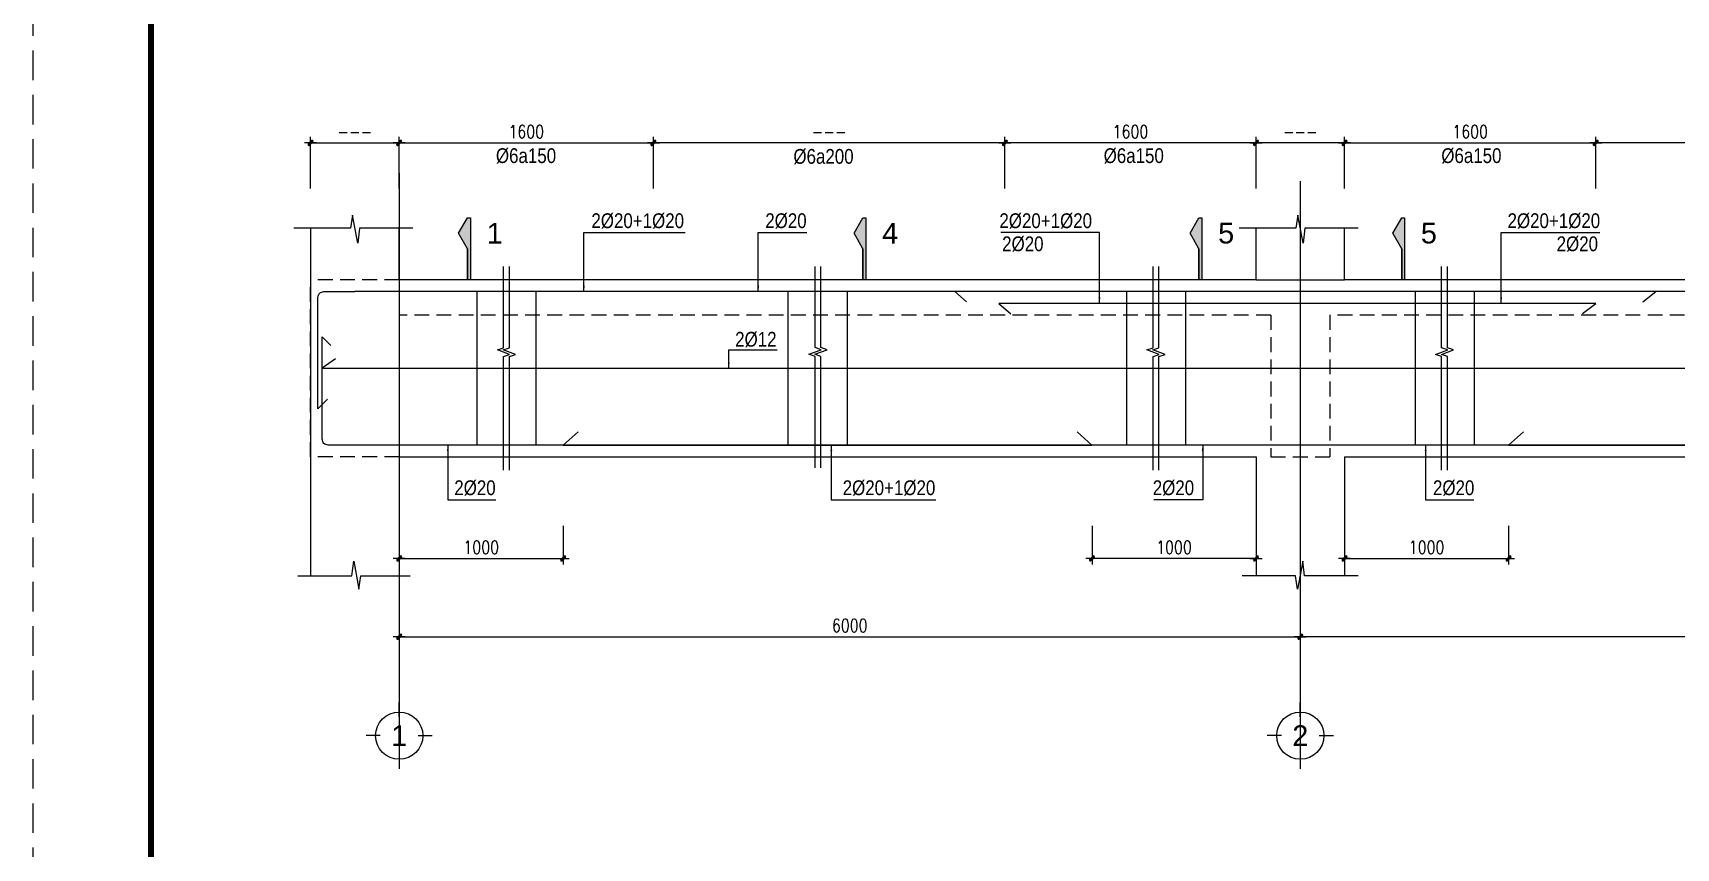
# Model space of a CAD drawing. Header units: inches. Extents: x 651127 to 1529722, y 768575 to 1021311.
# Drawn here: x 1445622 to 1473447, y 847432 to 861241 of the extents above; entities that cross this region are included whole.
import ezdxf
from ezdxf.enums import TextEntityAlignment as Align

# ---------------------------------------------------------------- set-up
doc = ezdxf.new("R2010")
doc.units = ezdxf.units.IN
doc.header["$LTSCALE"] = 1000
doc.header["$MEASUREMENT"] = 0
for name, pattern in [('CENTER2', [1.125, 0.75, -0.125, 0.125, -0.125]), ('DASHDOTX2', [2, 1, -0.5, 0, -0.5]), ('DASHED2', [0.375, 0.25, -0.125]), ('HIDDEN', [0.375, 0.25, -0.125]), ('HIDDEN2', [0.1875, 0.125, -0.0625])]:
    doc.linetypes.add(name, pattern=pattern)
doc.layers.get('DEFPOINTS').update_dxf_attribs({"color": 8, "lineweight": 9})
for name, color, linetype in [('DWGshare.com_1', 7, 'Continuous'), ('DWGshare.com_10', 7, 'Continuous'), ('DWGshare.com_2', 147, 'Continuous'), ('DWGshare.com_3', 7, 'Continuous'), ('DWGshare.com_45', 8, 'DASHDOTX2'), ('DWGshare.com_46', 40, 'Continuous'), ('DWGshare.com_5', 143, 'HIDDEN2'), ('DWGshare.com_6', 40, 'Continuous'), ('DWGshare.com_7', 1, 'Continuous'), ('DWGshare.com_8', 3, 'Continuous')]:
    doc.layers.add(name, color=color, linetype=linetype)
doc.styles.add('DWGshare.com_14', font='romans.shx', dxfattribs={"width": 0.8})
doc.styles.add('DWGshare.com_2', font='VHELVEB.TTF')
doc.styles.add('DWGshare.com_4', font='romans.shx', dxfattribs={"width": 0.8})
doc.styles.add('DWGshare.com_5', font='VHELVCN.TTF')
doc.dimstyles.new('DWGshare.com_13', dxfattribs={"dimscale": 100, "dimtxt": 2.2, "dimasz": 0.2, "dimexe": 1, "dimexo": 2, "dimgap": 0.8, "dimtad": 1, "dimdec": 0, "dimlfac": 0.2, "dimzin": 0, "dimdsep": 46, "dimtxsty": 'DWGshare.com_14', "dimblk": 'DWGshare.com_18', "dimcen": 1, "dimdle": 1.5, "dimclrd": 147, "dimclre": 147, "dimclrt": 7, "dimadec": 0, "dimazin": 0, "dimtfac": 1, "dimtdec": 0, "dimtix": 1, "dimtmove": 2, "dimatfit": 3, "dimldrblk": 'DWGshare.com_19', "dimfxl": 1, "dimtolj": 1, "dimtzin": 0, "dimarcsym": 0})
doc.dimstyles.new('DWGshare.com_3', dxfattribs={"dimscale": 100, "dimtxt": 2.5, "dimasz": 1, "dimexe": 1, "dimexo": 1.5, "dimgap": 1, "dimtad": 1, "dimdec": 0, "dimlfac": 0.2, "dimzin": 0, "dimdsep": 46, "dimtxsty": 'DWGshare.com_4', "dimblk": 'DWGshare.com_1', "dimcen": 1.5, "dimdle": 1, "dimclrd": 256, "dimclre": 256, "dimclrt": 7, "dimadec": 0, "dimazin": 0, "dimtfac": 1, "dimtdec": 0, "dimtix": 1, "dimtmove": 2, "dimatfit": 3, "dimfxl": 1, "dimtolj": 1, "dimtzin": 0, "dimarcsym": 0})

# ---------------------------------------------------------------- blocks, each defined once
blk = doc.blocks.new('DWGshare.com_18')
h = blk.add_hatch(color=256)
h.paths.add_polyline_path([(-1.1, 0), (1.1, 0), (2, 0.9, 1), (0.9, 2)])
h.paths.add_polyline_path([(-2, -0.9, 1), (-0.9, -2), (1.1, 0), (-1.1, 0)])
at = {"linetype": 'Continuous'}
h = blk.add_hatch(color=256, dxfattribs=at)
edge = h.paths.add_edge_path()
edge.add_line((-0.9, -2), (2, 0.9))
edge.add_arc((1.4, 1.4), 0.762, 315, 495)
edge.add_line((0.9, 2), (-2, -0.9))
edge.add_arc((-1.4, -1.4), 0.762, 135, 315)
for p, q in [((-5.1, 0), (5.1, 0)), ((0.9, 2), (-2, -0.9)), ((-0.9, -2), (2, 0.9))]:
    blk.add_line(p, q, dxfattribs=at)
for centre, start, end in [((1.4, 1.4), 315, 135), ((-1.4, -1.4), 135, 315)]:
    blk.add_arc(centre, 0.762, start, end, dxfattribs=at)
blk = doc.blocks.new('*D777')
at = {"layer": 'DEFPOINTS', "color": 0, "transparency": 16777216}
for p in [(1451825, 859377), (1450325, 858407), (1451825, 858407)]:
    blk.add_point(p, dxfattribs=at)
at = {"layer": 'DWGshare.com_2', "color": 147, "lineweight": -2, "transparency": 16777216}
for p, q in [((1450325, 858607), (1450325, 859477)), ((1450345, 859377), (1451805, 859377)), ((1451825, 858607), (1451825, 859477))]:
    blk.add_line(p, q, dxfattribs=at)
at = {"layer": 'DWGshare.com_2', "color": 147, "lineweight": -2, "transparency": 16777216, "xscale": 20, "yscale": 20, "zscale": 20, "rotation": 180}
blk.add_blockref('DWGshare.com_18', (1450325, 859377), dxfattribs=at)
at = {"layer": 'DWGshare.com_2', "color": 147, "lineweight": -2, "transparency": 16777216, "xscale": 20, "yscale": 20, "zscale": 20}
blk.add_blockref('DWGshare.com_18', (1451825, 859377), dxfattribs=at)
at = {"layer": 'DWGshare.com_2', "color": 7, "transparency": 16777216, "insert": (1451075, 859567), "char_height": 220, "attachment_point": 5, "style": 'DWGshare.com_14'}
blk.add_mtext('\\A1;---', dxfattribs=at)
blk = doc.blocks.new('DWGshare.com_19')
at = {"color": 0, "linetype": 'ByBlock', "lineweight": -2}
blk.add_line((-0.5, 0), (-1, 0), dxfattribs=at)
at = {"color": 0, "linetype": 'ByBlock', "const_width": 0.5}
blk.add_lwpolyline([(-0.25, 0, 1), (0.25, 0, 1)], format="xyb", close=True, dxfattribs=at)
blk = doc.blocks.new('DWGshare.com_2')
for p, q in [((0, 320), (0, 560)), ((-320, 0), (-560, 0)), ((320, 0), (560, 0)), ((0, -320), (0, -560))]:
    blk.add_line(p, q)
blk.add_circle((0, 0), 400)
at = {"linetype": 'Continuous', "style": 'DWGshare.com_2'}
blk.add_attdef('2', text='', height=350, dxfattribs=at).set_placement((0, 0), align=Align.MIDDLE_CENTER)
blk = doc.blocks.new('*D778')
at = {"layer": 'DEFPOINTS', "color": 0, "transparency": 16777216}
for p in [(1451825, 852042), (1467083, 852185), (1467083, 851013)]:
    blk.add_point(p, dxfattribs=at)
at = {"layer": 'DWGshare.com_2', "color": 147, "lineweight": -2, "transparency": 16777216}
for p, q in [((1467083, 851985), (1467083, 850913)), ((1451825, 851842), (1451825, 850913)), ((1451845, 851013), (1467063, 851013))]:
    blk.add_line(p, q, dxfattribs=at)
at = {"layer": 'DWGshare.com_2', "color": 147, "lineweight": -2, "transparency": 16777216, "xscale": 20, "yscale": 20, "zscale": 20, "rotation": 180}
blk.add_blockref('DWGshare.com_18', (1451825, 851013), dxfattribs=at)
at = {"layer": 'DWGshare.com_2', "color": 147, "lineweight": -2, "transparency": 16777216, "xscale": 20, "yscale": 20, "zscale": 20}
blk.add_blockref('DWGshare.com_18', (1467083, 851013), dxfattribs=at)
at = {"layer": 'DWGshare.com_2', "color": 7, "transparency": 16777216, "insert": (1459454, 851203), "char_height": 220, "attachment_point": 5, "style": 'DWGshare.com_14'}
blk.add_mtext('\\A1;6000', dxfattribs=at)
blk = doc.blocks.new('*D779')
at = {"layer": 'DEFPOINTS', "color": 0, "transparency": 16777216}
for p in [(1466333, 859377), (1466333, 858407), (1467833, 858407)]:
    blk.add_point(p, dxfattribs=at)
at = {"layer": 'DWGshare.com_2', "color": 147, "lineweight": -2, "transparency": 16777216}
for p, q in [((1466333, 858607), (1466333, 859477)), ((1467813, 859377), (1466353, 859377)), ((1467833, 858607), (1467833, 859477))]:
    blk.add_line(p, q, dxfattribs=at)
at = {"layer": 'DWGshare.com_2', "color": 147, "lineweight": -2, "transparency": 16777216, "xscale": 20, "yscale": 20, "zscale": 20, "rotation": 180}
blk.add_blockref('DWGshare.com_18', (1466333, 859377), dxfattribs=at)
at = {"layer": 'DWGshare.com_2', "color": 147, "lineweight": -2, "transparency": 16777216, "xscale": 20, "yscale": 20, "zscale": 20}
blk.add_blockref('DWGshare.com_18', (1467833, 859377), dxfattribs=at)
at = {"layer": 'DWGshare.com_2', "color": 7, "transparency": 16777216, "insert": (1467083, 859567), "char_height": 220, "attachment_point": 5, "style": 'DWGshare.com_14'}
blk.add_mtext('\\A1;---', dxfattribs=at)
blk = doc.blocks.new('*D780')
at = {"layer": 'DEFPOINTS', "color": 0, "transparency": 16777216}
for p in [(1456130, 859377), (1456130, 858407), (1462081, 858607)]:
    blk.add_point(p, dxfattribs=at)
at = {"layer": 'DWGshare.com_2', "color": 147, "lineweight": -2, "transparency": 16777216}
for p, q in [((1456130, 858607), (1456130, 859477)), ((1462061, 859377), (1456150, 859377)), ((1462081, 858807), (1462081, 859477))]:
    blk.add_line(p, q, dxfattribs=at)
at = {"layer": 'DWGshare.com_2', "color": 147, "lineweight": -2, "transparency": 16777216, "xscale": 20, "yscale": 20, "zscale": 20, "rotation": 180}
blk.add_blockref('DWGshare.com_18', (1456130, 859377), dxfattribs=at)
at = {"layer": 'DWGshare.com_2', "color": 147, "lineweight": -2, "transparency": 16777216, "xscale": 20, "yscale": 20, "zscale": 20}
blk.add_blockref('DWGshare.com_18', (1462081, 859377), dxfattribs=at)
at = {"layer": 'DWGshare.com_2', "color": 7, "transparency": 16777216, "insert": (1459105, 859567), "char_height": 220, "attachment_point": 5, "style": 'DWGshare.com_14'}
blk.add_mtext('\\A1;---', dxfattribs=at)
blk = doc.blocks.new('DWGshare.com_1')
at = {"color": 0, "linetype": 'ByBlock', "const_width": 0.3}
blk.add_lwpolyline([(-0.5, -0.5), (0.5, 0.5)], dxfattribs=at)
blk = doc.blocks.new('*D769')
at = {"layer": 'DEFPOINTS', "color": 0, "transparency": 16777216}
for p in [(1472085, 859377), (1467833, 858407), (1472085, 858407)]:
    blk.add_point(p, dxfattribs=at)
at = {"layer": 'DWGshare.com_2', "color": 147, "lineweight": -2, "transparency": 16777216}
for p, q in [((1467833, 858607), (1467833, 859477)), ((1467853, 859377), (1472065, 859377)), ((1472085, 858607), (1472085, 859477))]:
    blk.add_line(p, q, dxfattribs=at)
at = {"layer": 'DWGshare.com_2', "color": 147, "lineweight": -2, "transparency": 16777216, "xscale": 20, "yscale": 20, "zscale": 20, "rotation": 180}
blk.add_blockref('DWGshare.com_18', (1467833, 859377), dxfattribs=at)
at = {"layer": 'DWGshare.com_2', "color": 147, "lineweight": -2, "transparency": 16777216, "xscale": 20, "yscale": 20, "zscale": 20}
blk.add_blockref('DWGshare.com_18', (1472085, 859377), dxfattribs=at)
at = {"layer": 'DWGshare.com_2', "color": 7, "transparency": 16777216, "insert": (1469959, 859567), "char_height": 220, "attachment_point": 5, "style": 'DWGshare.com_14'}
blk.add_mtext('\\A1;1600', dxfattribs=at)
blk = doc.blocks.new('*D771')
at = {"layer": 'DEFPOINTS', "color": 0, "transparency": 16777216}
for p in [(1467833, 853092), (1470610, 853092), (1470610, 852339)]:
    blk.add_point(p, dxfattribs=at)
at = {"layer": 'DWGshare.com_2', "color": 147, "lineweight": -2, "transparency": 16777216}
for p, q in [((1467833, 852892), (1467833, 852239)), ((1470610, 852892), (1470610, 852239)), ((1467853, 852339), (1470590, 852339))]:
    blk.add_line(p, q, dxfattribs=at)
at = {"layer": 'DWGshare.com_2', "color": 147, "lineweight": -2, "transparency": 16777216, "xscale": 20, "yscale": 20, "zscale": 20, "rotation": 180}
blk.add_blockref('DWGshare.com_18', (1467833, 852339), dxfattribs=at)
at = {"layer": 'DWGshare.com_2', "color": 147, "lineweight": -2, "transparency": 16777216, "xscale": 20, "yscale": 20, "zscale": 20}
blk.add_blockref('DWGshare.com_18', (1470610, 852339), dxfattribs=at)
at = {"layer": 'DWGshare.com_2', "color": 7, "transparency": 16777216, "insert": (1469221, 852529), "char_height": 220, "attachment_point": 5, "style": 'DWGshare.com_14'}
blk.add_mtext('\\A1;1000', dxfattribs=at)
blk = doc.blocks.new('*U725')
blk.add_hatch(color=256).paths.add_polyline_path([(25, 1050), (-25, 1050), (-175, 788), (-25, 525), (-25, 0), (25, 0)])
blk.add_line((25, 1050), (25, 0))
blk.add_lwpolyline([(-25, 525), (-175, 788), (-25, 1050), (25, 1050), (25, 0), (-25, 0), (-25, 525), (-25, 0)])
at = {"style": 'DWGshare.com_2', "flags": 8}
blk.add_attdef('04', text='', height=350, dxfattribs=at).set_placement((435, 788), align=Align.MIDDLE)
blk = doc.blocks.new('*D773')
at = {"layer": 'DEFPOINTS', "color": 0, "transparency": 16777216}
for p in [(1462081, 859377), (1462081, 858407), (1466333, 858407)]:
    blk.add_point(p, dxfattribs=at)
at = {"layer": 'DWGshare.com_2', "color": 147, "lineweight": -2, "transparency": 16777216}
for p, q in [((1462081, 858607), (1462081, 859477)), ((1466313, 859377), (1462101, 859377)), ((1466333, 858607), (1466333, 859477))]:
    blk.add_line(p, q, dxfattribs=at)
at = {"layer": 'DWGshare.com_2', "color": 147, "lineweight": -2, "transparency": 16777216, "xscale": 20, "yscale": 20, "zscale": 20, "rotation": 180}
blk.add_blockref('DWGshare.com_18', (1462081, 859377), dxfattribs=at)
at = {"layer": 'DWGshare.com_2', "color": 147, "lineweight": -2, "transparency": 16777216, "xscale": 20, "yscale": 20, "zscale": 20}
blk.add_blockref('DWGshare.com_18', (1466333, 859377), dxfattribs=at)
at = {"layer": 'DWGshare.com_2', "color": 7, "transparency": 16777216, "insert": (1464207, 859567), "char_height": 220, "attachment_point": 5, "style": 'DWGshare.com_14'}
blk.add_mtext('\\A1;1600', dxfattribs=at)
blk = doc.blocks.new('*D774')
at = {"layer": 'DEFPOINTS', "color": 0, "transparency": 16777216}
for p in [(1456130, 859377), (1451825, 858407), (1456130, 858407)]:
    blk.add_point(p, dxfattribs=at)
at = {"layer": 'DWGshare.com_2', "color": 147, "lineweight": -2, "transparency": 16777216}
for p, q in [((1451825, 858607), (1451825, 859477)), ((1451845, 859377), (1456110, 859377)), ((1456130, 858607), (1456130, 859477))]:
    blk.add_line(p, q, dxfattribs=at)
at = {"layer": 'DWGshare.com_2', "color": 147, "lineweight": -2, "transparency": 16777216, "xscale": 20, "yscale": 20, "zscale": 20, "rotation": 180}
blk.add_blockref('DWGshare.com_18', (1451825, 859377), dxfattribs=at)
at = {"layer": 'DWGshare.com_2', "color": 147, "lineweight": -2, "transparency": 16777216, "xscale": 20, "yscale": 20, "zscale": 20}
blk.add_blockref('DWGshare.com_18', (1456130, 859377), dxfattribs=at)
at = {"layer": 'DWGshare.com_2', "color": 7, "transparency": 16777216, "insert": (1453977, 859567), "char_height": 220, "attachment_point": 5, "style": 'DWGshare.com_14'}
blk.add_mtext('\\A1;1600', dxfattribs=at)
blk = doc.blocks.new('*D775')
at = {"layer": 'DEFPOINTS', "color": 0, "transparency": 16777216}
for p in [(1463556, 853092), (1466333, 853092), (1463556, 852339)]:
    blk.add_point(p, dxfattribs=at)
at = {"layer": 'DWGshare.com_2', "color": 147, "lineweight": -2, "transparency": 16777216}
for p, q in [((1463556, 852892), (1463556, 852239)), ((1466333, 852892), (1466333, 852239)), ((1466313, 852339), (1463576, 852339))]:
    blk.add_line(p, q, dxfattribs=at)
at = {"layer": 'DWGshare.com_2', "color": 147, "lineweight": -2, "transparency": 16777216, "xscale": 20, "yscale": 20, "zscale": 20, "rotation": 180}
blk.add_blockref('DWGshare.com_18', (1463556, 852339), dxfattribs=at)
at = {"layer": 'DWGshare.com_2', "color": 147, "lineweight": -2, "transparency": 16777216, "xscale": 20, "yscale": 20, "zscale": 20}
blk.add_blockref('DWGshare.com_18', (1466333, 852339), dxfattribs=at)
at = {"layer": 'DWGshare.com_2', "color": 7, "transparency": 16777216, "insert": (1464944, 852529), "char_height": 220, "attachment_point": 5, "style": 'DWGshare.com_14'}
blk.add_mtext('\\A1;1000', dxfattribs=at)
blk = doc.blocks.new('*D776')
at = {"layer": 'DEFPOINTS', "color": 0, "transparency": 16777216}
for p in [(1451825, 853092), (1454602, 853092), (1454602, 852339)]:
    blk.add_point(p, dxfattribs=at)
at = {"layer": 'DWGshare.com_2', "color": 147, "lineweight": -2, "transparency": 16777216}
for p, q in [((1451825, 852892), (1451825, 852239)), ((1454602, 852892), (1454602, 852239)), ((1451845, 852339), (1454582, 852339))]:
    blk.add_line(p, q, dxfattribs=at)
at = {"layer": 'DWGshare.com_2', "color": 147, "lineweight": -2, "transparency": 16777216, "xscale": 20, "yscale": 20, "zscale": 20, "rotation": 180}
blk.add_blockref('DWGshare.com_18', (1451825, 852339), dxfattribs=at)
at = {"layer": 'DWGshare.com_2', "color": 147, "lineweight": -2, "transparency": 16777216, "xscale": 20, "yscale": 20, "zscale": 20}
blk.add_blockref('DWGshare.com_18', (1454602, 852339), dxfattribs=at)
at = {"layer": 'DWGshare.com_2', "color": 7, "transparency": 16777216, "insert": (1453214, 852529), "char_height": 220, "attachment_point": 5, "style": 'DWGshare.com_14'}
blk.add_mtext('\\A1;1000', dxfattribs=at)
blk = doc.blocks.new('*D791')
at = {"layer": 'DEFPOINTS', "color": 0, "transparency": 16777216}
for p in [(1472085, 859377), (1472085, 858407), (1477338, 858607)]:
    blk.add_point(p, dxfattribs=at)
at = {"layer": 'DWGshare.com_2', "color": 147, "lineweight": -2, "transparency": 16777216}
for p, q in [((1472085, 858607), (1472085, 859477)), ((1477318, 859377), (1472105, 859377)), ((1477338, 858807), (1477338, 859477))]:
    blk.add_line(p, q, dxfattribs=at)
at = {"layer": 'DWGshare.com_2', "color": 147, "lineweight": -2, "transparency": 16777216, "xscale": 20, "yscale": 20, "zscale": 20, "rotation": 180}
blk.add_blockref('DWGshare.com_18', (1472085, 859377), dxfattribs=at)
at = {"layer": 'DWGshare.com_2', "color": 147, "lineweight": -2, "transparency": 16777216, "xscale": 20, "yscale": 20, "zscale": 20}
blk.add_blockref('DWGshare.com_18', (1477338, 859377), dxfattribs=at)
at = {"layer": 'DWGshare.com_2', "color": 7, "transparency": 16777216, "insert": (1474712, 859567), "char_height": 220, "attachment_point": 5, "style": 'DWGshare.com_14'}
blk.add_mtext('\\A1;---', dxfattribs=at)
blk = doc.blocks.new('*D794')
at = {"layer": 'DEFPOINTS', "color": 0, "transparency": 16777216}
for p in [(1467083, 852185), (1482340, 852042), (1467083, 851013)]:
    blk.add_point(p, dxfattribs=at)
at = {"layer": 'DWGshare.com_2', "color": 147, "lineweight": -2, "transparency": 16777216}
for p, q in [((1467083, 851985), (1467083, 850913)), ((1482340, 851842), (1482340, 850913)), ((1482320, 851013), (1467103, 851013))]:
    blk.add_line(p, q, dxfattribs=at)
at = {"layer": 'DWGshare.com_2', "color": 147, "lineweight": -2, "transparency": 16777216, "xscale": 20, "yscale": 20, "zscale": 20, "rotation": 180}
blk.add_blockref('DWGshare.com_18', (1467083, 851013), dxfattribs=at)
at = {"layer": 'DWGshare.com_2', "color": 147, "lineweight": -2, "transparency": 16777216, "xscale": 20, "yscale": 20, "zscale": 20}
blk.add_blockref('DWGshare.com_18', (1482340, 851013), dxfattribs=at)
at = {"layer": 'DWGshare.com_2', "color": 7, "transparency": 16777216, "insert": (1474712, 851228), "char_height": 220, "attachment_point": 5, "style": 'DWGshare.com_14'}
blk.add_mtext('\\A1;6000x7 NH{\\fArial|b0|i0|c0|p34;ỊP}', dxfattribs=at)

msp = doc.modelspace()

# ---------------------------------------------------------------- linework, layer by layer
at = {"layer": 'DEFPOINTS', "linetype": 'HIDDEN', "ltscale": 2}
msp.add_lwpolyline([(1445622.3, 831540.9), (1529722.3, 831540.9), (1529722.3, 890940.9), (1445622.3, 890940.9)], close=True, dxfattribs=at)
at = {"layer": 'DWGshare.com_1', "const_width": 100}
msp.add_lwpolyline([(1447622.3, 832040.9), (1529222.3, 832040.9), (1529222.3, 890440.9), (1447622.3, 890440.9)], close=True, dxfattribs=at)
at = {"layer": 'DWGshare.com_2'}
for points in [[(1452056.4, 857933.5), (1451152.3, 857933.5), (1451122.9, 857681.1), (1451033.8, 858154.3), (1451000.7, 857933.5), (1450040.9, 857933.5)], [(1468064, 857933.5), (1467159.9, 857933.5), (1467130.5, 857681.1), (1467041.4, 858154.3), (1467008.3, 857933.5), (1466048.5, 857933.5)], [(1453590.6, 853836.3), (1453590.6, 855757.2), (1453693.7, 855794.7), (1453487.6, 855869.7), (1453590.6, 855907.2), (1453590.6, 857283.7)], [(1453690.6, 853836.3), (1453690.6, 855757.2), (1453793.7, 855794.7), (1453587.6, 855869.7), (1453690.6, 855907.2), (1453690.6, 857283.7)], [(1458866.3, 853872.8), (1458866.3, 855761.1), (1458763.3, 855798.6), (1458969.4, 855873.6), (1458866.3, 855911.1), (1458866.3, 857283.7)], [(1458966.3, 853872.8), (1458966.3, 855761.1), (1458863.3, 855798.6), (1459069.4, 855873.6), (1458966.3, 855911.1), (1458966.3, 857283.7)], [(1464589.2, 853836.3), (1464589.2, 855757.2), (1464692.2, 855794.7), (1464486.1, 855869.7), (1464589.2, 855907.2), (1464589.2, 857283.7)], [(1464689.2, 853836.3), (1464689.2, 855757.2), (1464792.2, 855794.7), (1464586.1, 855869.7), (1464689.2, 855907.2), (1464689.2, 857283.7)], [(1469476.4, 853836.3), (1469476.4, 855757.2), (1469373.4, 855794.7), (1469579.4, 855869.7), (1469476.4, 855907.2), (1469476.4, 857283.7)], [(1469576.4, 853836.3), (1469576.4, 855757.2), (1469473.4, 855794.7), (1469679.4, 855869.7), (1469576.4, 855907.2), (1469576.4, 857283.7)], [(1450108.9, 852042), (1451024.8, 852042), (1451054.2, 852294.4), (1451143.2, 851821.2), (1451176.4, 852042), (1452009.3, 852042)], [(1468064, 852042), (1467154.5, 852042), (1467125.1, 852294.4), (1467036, 851821.2), (1467002.9, 852042), (1466101.2, 852042)]]:
    msp.add_lwpolyline(points, dxfattribs=at)
at = {"layer": 'DWGshare.com_3', "ltscale": 0.9}
for p, q in [((1450325.2, 857933.5), (1450325.2, 852042)), ((1451825.2, 857059.1), (1451825.2, 857933.5)), ((1466332.8, 857059.1), (1466332.8, 857933.5)), ((1467832.8, 857059.1), (1467832.8, 857933.5)), ((1466332.8, 857059.1), (1451825.2, 857059.1)), ((1512105.5, 857059.1), (1467832.8, 857059.1)), ((1451825.2, 854059.1), (1451825.2, 852042)), ((1451825.2, 854059.1), (1466332.8, 854059.1)), ((1466332.8, 854059.1), (1466332.8, 852042)), ((1467832.8, 854059.1), (1467832.8, 852042)), ((1467832.8, 854059.1), (1481590.4, 854059.1))]:
    msp.add_line(p, q, dxfattribs=at)
at = {"layer": 'DWGshare.com_45', "ltscale": 20}
for p, q in [((1451825.2, 858864.6), (1451825.2, 848777.3)), ((1467082.8, 858730.3), (1467082.8, 848777.3))]:
    msp.add_line(p, q, dxfattribs=at)
at = {"layer": 'DWGshare.com_5', "linetype": 'DASHED2'}
for p, q in [((1450325.2, 854059.1), (1450325.2, 857059.1)), ((1451825.2, 857059.1), (1450325.2, 857059.1)), ((1466582.8, 856459.1), (1451825.2, 856459.1))]:
    msp.add_line(p, q, dxfattribs=at)
at = {"layer": 'DWGshare.com_5', "linetype": 'DASHED2', "ltscale": 1500}
for p, q in [((1466332.8, 857059.1), (1467082.8, 857059.1)), ((1467082.8, 857059.1), (1467832.8, 857059.1))]:
    msp.add_line(p, q, dxfattribs=at)
at = {"layer": 'DWGshare.com_5', "linetype": 'DASHED2'}
for points in [[(1451825.2, 856459.1), (1451825.2, 854059.1), (1450325.2, 854059.1)], [(1466582.8, 856459.1), (1466582.8, 854059.1), (1467582.8, 854059.1)], [(1481840.4, 856459.1), (1467582.8, 856459.1)], [(1467582.8, 856459.1), (1467582.8, 854059.1)]]:
    msp.add_lwpolyline(points, dxfattribs=at)
at = {"layer": 'DWGshare.com_7', "ltscale": 100}
msp.add_line((1450665.6, 854259.1), (1450665.6, 854259.1), dxfattribs=at)
msp.add_line((1450665.6, 854259.1), (1450665.6, 854259.1), dxfattribs=at)
for points in [[(1450613.2, 855036.2), (1450450.1, 854870.9), (1450450.1, 856759.1, -0.4142136), (1450550.1, 856859.1), (1451075.2, 856859.1)], [(1451075.2, 854259.1), (1450622.5, 854259.1, -0.4142136), (1450522.5, 854359.1), (1450522.5, 856089.6), (1450669, 855947.3)]]:
    msp.add_lwpolyline(points, format="xyb", dxfattribs=at)
for points in [[(1467082.8, 856859.1), (1451075.2, 856859.1)], [(1472880.6, 856687.2), (1473103, 856859.1), (1461232.4, 856859.1), (1461433, 856683.5)], [(1512855.5, 856859.1), (1467082.8, 856859.1)], [(1471862.2, 856487.2), (1472084.7, 856659.1), (1461980.6, 856659.1), (1462181.2, 856483.5)], [(1450749.3, 855722.1), (1450522.5, 855559.1), (1467082.8, 855559.1)], [(1467082.8, 855559.1), (1512855.5, 855559.1)], [(1467082.8, 854259.1), (1451075.2, 854259.1)], [(1454853, 854483.9), (1454602.4, 854259.1), (1463555.6, 854259.1), (1463305, 854483.9)], [(1512855.5, 854259.1), (1467082.8, 854259.1)], [(1470860.6, 854483.9), (1470609.9, 854259.1), (1509328.3, 854259.1), (1509077.7, 854483.9)]]:
    msp.add_lwpolyline(points, dxfattribs=at)
at = {"layer": 'DWGshare.com_8', "ltscale": 100}
for p, q in [((1453139.7, 856859.1), (1453139.7, 854259.1)), ((1454139.7, 856859.1), (1454139.7, 854259.1)), ((1458407.5, 856859.1), (1458407.5, 854259.1)), ((1459407.5, 856859.1), (1459407.5, 854259.1)), ((1464138.2, 856859.1), (1464138.2, 854259.1)), ((1465138.2, 856859.1), (1465138.2, 854259.1)), ((1469027.3, 856859.1), (1469027.3, 854259.1)), ((1470027.3, 856859.1), (1470027.3, 854259.1))]:
    msp.add_line(p, q, dxfattribs=at)

# ---------------------------------------------------------------- block references
at = {"layer": 'DWGshare.com_46', "linetype": 'CENTER2'}
ref = msp.add_blockref('*U725', (1453006.5, 857059.1), dxfattribs=at)
ref.add_attrib('04', '1', dxfattribs={"layer": '0', "height": 350, "style": 'DWGshare.com_2'}).set_placement((1453441.8, 857846.6), align=Align.MIDDLE)
ref = msp.add_blockref('*U725', (1459702.4, 857059.1), dxfattribs=at)
ref.add_attrib('04', '4', dxfattribs={"layer": '0', "height": 350, "style": 'DWGshare.com_2'}).set_placement((1460137.7, 857846.6), align=Align.MIDDLE)
ref = msp.add_blockref('*U725', (1465392.5, 857059.1), dxfattribs=at)
ref.add_attrib('04', '5', dxfattribs={"layer": '0', "height": 350, "style": 'DWGshare.com_2'}).set_placement((1465827.8, 857846.6), align=Align.MIDDLE)
ref = msp.add_blockref('*U725', (1468825, 857059.1), dxfattribs=at)
ref.add_attrib('04', '5', dxfattribs={"layer": '0', "height": 350, "style": 'DWGshare.com_2'}).set_placement((1469260.3, 857846.6), align=Align.MIDDLE)
at = {"layer": 'DWGshare.com_6', "linetype": 'CENTER2'}
for p, values in [((1451825.2, 849337.3), {'2': '1'}), ((1467082.8, 849337.3), {'2': '2'})]:
    msp.add_blockref('DWGshare.com_2', p, dxfattribs=at).add_auto_attribs(values)

# ---------------------------------------------------------------- texts
at = {"layer": 'DWGshare.com_10', "style": 'DWGshare.com_5'}
for s, p in [('Þ6a150', (1453972.6, 859036.2)), ('Þ6a200', (1459009.7, 859023.6)), ('Þ6a150', (1464262.8, 859036.2)), ('Þ6a150', (1469980.2, 859036.2))]:
    msp.add_text(s, height=250, dxfattribs=at).set_placement(p, align=Align.CENTER)
msp.add_text('2Þ20+1Þ20', height=250, rotation=360, dxfattribs=at).set_placement((1455079.6, 857934.2))
for s, p in [('2Þ20', (1458023.3, 857934.2)), ('2Þ20+1Þ20', (1461987.8, 857934.2)), ('2Þ20+1Þ20', (1470591.7, 857934.2)), ('2Þ20', (1462034.6, 857543)), ('2Þ20', (1471423.3, 857543)), ('2Þ12', (1457514, 855926.2)), ('2Þ20', (1452757.8, 853411.3)), ('2Þ20+1Þ20', (1459334.3, 853411.3)), ('2Þ20', (1464584.5, 853411.3)), ('2Þ20', (1469329.3, 853411.3))]:
    msp.add_text(s, height=250, dxfattribs=at).set_placement(p)

# ---------------------------------------------------------------- dimensions: what is measured, and where the dimension line sits
at = {"layer": 'DWGshare.com_2'}
for base, p1, p2, text, picture, middle in [((1451825.2, 859377.2), (1450325.2, 858407.4), (1451825.2, 858407.4), '---', '*D777', (1451075.2, 859567.2)), ((1456129.5, 859377.2), (1451825.2, 858407.4), (1456129.5, 858407.4), '1600', '*D774', (1453977.4, 859567.2)), ((1472084.7, 859377.2), (1467832.8, 858407.4), (1472084.7, 858407.4), '1600', '*D769', (1469958.7, 859567.2)), ((1454602.4, 852338.9), (1451825.2, 853091.8), (1454602.4, 853091.8), '1000', '*D776', (1453213.8, 852528.9)), ((1470609.9, 852338.9), (1467832.8, 853091.8), (1470609.9, 853091.8), '1000', '*D771', (1469221.4, 852528.9)), ((1467082.8, 851013.2), (1451825.2, 852042), (1467082.8, 852184.8), '6000', '*D778', (1459454, 851203.2))]:
    dim = msp.add_linear_dim(base=base, p1=p1, p2=p2, text=text, dimstyle='DWGshare.com_13', dxfattribs=at)
    dim.commit()
    dim.dimension.update_dxf_attribs({"geometry": picture, "text_midpoint": middle})
for base, p1, p2, text, picture, middle in [((1456129.5, 859377.2), (1462080.9, 858607.4), (1456129.5, 858407.4), '---', '*D780', (1459105.2, 859567.2)), ((1462080.9, 859377.2), (1466332.8, 858407.4), (1462080.9, 858407.4), '1600', '*D773', (1464206.8, 859567.2)), ((1466332.8, 859377.2), (1467832.8, 858407.4), (1466332.8, 858407.4), '---', '*D779', (1467082.8, 859567.2)), ((1472084.7, 859377.2), (1477338.5, 858607.4), (1472084.7, 858407.4), '---', '*D791', (1474711.6, 859567.2)), ((1463555.6, 852338.9), (1466332.8, 853091.8), (1463555.6, 853091.8), '1000', '*D775', (1464944.2, 852528.9)), ((1467082.8, 851013.2), (1482340.4, 852042), (1467082.8, 852184.8), '6000x7 NH{\\fArial|b0|i0|c0|p34;ỊP}', '*D794', (1474711.6, 851227.6))]:
    dim = msp.add_linear_dim(base=base, p1=p1, p2=p2, angle=180, text=text, dimstyle='DWGshare.com_13', dxfattribs=at)
    dim.commit()
    dim.dimension.update_dxf_attribs({"geometry": picture, "text_midpoint": middle})

# ---------------------------------------------------------------- leaders
for points in [[(1454951.5, 856859.1), (1454951.5, 857857), (1456665.9, 857857)], [(1457905.2, 856859.1), (1457905.2, 857857), (1458727.1, 857857)], [(1463681.8, 856659.1), (1463681.8, 857857), (1462010.2, 857857)], [(1470483.7, 856659.1), (1470483.7, 857857), (1472155.4, 857857)], [(1457405.4, 855557.2), (1457405.4, 855869.5), (1458227.3, 855869.5)], [(1452649.2, 854259.1), (1452649.2, 853334.1), (1453461.7, 853334.1)], [(1459141.4, 854259.1), (1459141.4, 853334.1), (1460911, 853334.1)], [(1465430.8, 854259.1), (1465430.8, 853334.1), (1464602.9, 853334.1)], [(1469205, 854259.1), (1469205, 853334.1), (1470019.7, 853334.1)]]:
    msp.add_leader(points, dimstyle='DWGshare.com_3', override={"dimtad": 0}, dxfattribs=at)

doc.saveas('drawing.dxf')
